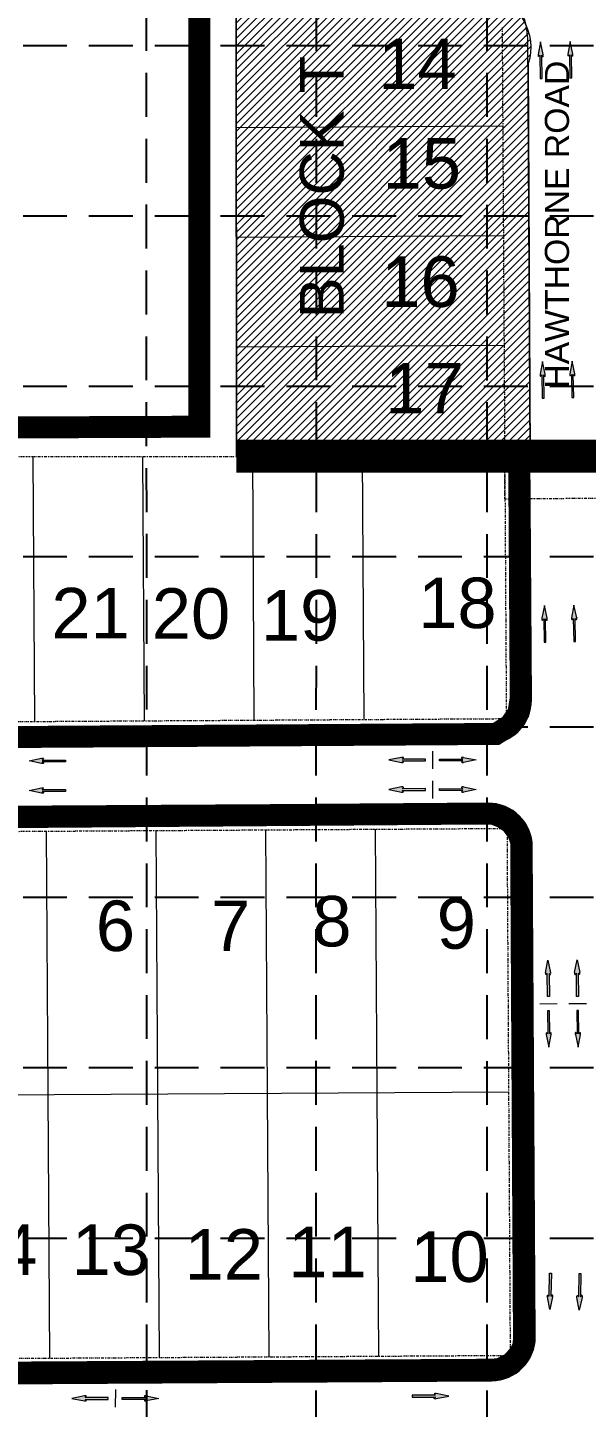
# Model space of a CAD drawing. Extents: x 218174 to 221286, y 216036 to 221010.
# Drawn here: x 218978 to 219232, y 219920 to 220548 of the extents above; entities that cross this region are included whole.
import ezdxf
from ezdxf.enums import TextEntityAlignment as Align

# ---------------------------------------------------------------- set-up
doc = ezdxf.new("R2010")
doc.units = 0
doc.header["$MEASUREMENT"] = 0
doc.linetypes.add('DASHED', pattern=[0.75, 0.5, -0.25])
doc.linetypes.add('DIVIDE', pattern=[1.25, 0.5, -0.25, 0, -0.25, 0, -0.25])
for name, color, linetype, lineweight in [('1 ARROWS', 7, 'Continuous', 0), ('1 BLOCK NUMBERS', 7, 'Continuous', 0), ('1 CURB LINE', 7, 'Continuous', 0), ('1 LOT NUMBERS', 7, 'Continuous', 0), ('1 PHASE LINES', 7, 'Continuous', 0), ('1 STREET NAMES', 7, 'Continuous', 0), ('25', 7, 'Continuous', 0), ('PH.3-27', 7, 'Continuous', 0), ('PH.3-29', 7, 'Continuous', 0), ('PH.4-27', 7, 'Continuous', 0), ('PH.4-29', 7, 'Continuous', 0)]:
    doc.layers.add(name, color=color, linetype=linetype, lineweight=lineweight)
for name, color, linetype in [('1 EROSION BLANKETS', 84, 'Continuous'), ('1 LIMITS OF DISTURBANCE', 1, 'DASHED'), ('1 SODDED LOT', 2, 'Continuous'), ('GRID', 251, 'DASHED')]:
    doc.layers.add(name, color=color, linetype=linetype)
doc.styles.get("Standard").update_dxf_attribs({"font": 'ARIAL.TTF'})

msp = doc.modelspace()

# ---------------------------------------------------------------- hatches: boundary and pattern name
at = {"layer": '1 ARROWS', "linetype": 'Continuous', "lineweight": 0}
h = msp.add_hatch(color=256, dxfattribs=at)
edge = h.paths.add_edge_path()
edge.add_line((219210.49, 220535.28), (219211.09, 220535.84))
edge.add_line((219211.09, 220535.84), (219211.27, 220525.26))
edge.add_line((219211.27, 220525.26), (219212.13, 220525.28))
edge.add_line((219212.13, 220525.28), (219211.95, 220535.86))
edge.add_line((219211.95, 220535.86), (219212.46, 220535.33))
edge.add_line((219212.46, 220535.33), (219212.46, 220535.33))
edge.add_ellipse((219212.5, 220535.86), major_axis=(-0.01, 0.56), ratio=0.285714, start_angle=162.81733, end_angle=304.72693)
edge.add_line((219212.62, 220536.18), (219212.62, 220536.18))
edge.add_line((219212.62, 220536.18), (219211.39, 220541.89))
edge.add_line((219211.39, 220541.89), (219210.31, 220536.15))
edge.add_line((219210.31, 220536.15), (219210.3, 220536.15))
edge.add_ellipse((219210.44, 220535.82), major_axis=(-0.01, 0.56), ratio=0.285714, start_angle=54.16847, end_angle=194.49672)
edge.add_line((219210.49, 220535.28), (219210.49, 220535.28))
h = msp.add_hatch(color=256, dxfattribs=at)
edge = h.paths.add_edge_path()
edge.add_line((219223.99, 220535.52), (219224.59, 220536.08))
edge.add_line((219224.59, 220536.08), (219224.77, 220525.49))
edge.add_line((219224.77, 220525.49), (219225.63, 220525.51))
edge.add_line((219225.63, 220525.51), (219225.45, 220536.09))
edge.add_line((219225.45, 220536.09), (219225.95, 220535.56))
edge.add_line((219225.95, 220535.56), (219225.96, 220535.56))
edge.add_ellipse((219225.99, 220536.1), major_axis=(-0.01, 0.56), ratio=0.285714, start_angle=162.81733, end_angle=304.72693)
edge.add_line((219226.12, 220536.42), (219226.12, 220536.42))
edge.add_line((219226.12, 220536.42), (219224.88, 220542.13))
edge.add_line((219224.88, 220542.13), (219223.8, 220536.38))
edge.add_line((219223.8, 220536.38), (219223.8, 220536.38))
edge.add_ellipse((219223.94, 220536.06), major_axis=(-0.01, 0.56), ratio=0.285714, start_angle=54.16847, end_angle=194.49672)
edge.add_line((219223.99, 220535.52), (219223.99, 220535.52))
h = msp.add_hatch(color=256, dxfattribs=at)
edge = h.paths.add_edge_path()
edge.add_line((219211.35, 220389.69), (219211.95, 220390.25))
edge.add_line((219211.95, 220390.25), (219212.13, 220379.67))
edge.add_line((219212.13, 220379.67), (219212.99, 220379.69))
edge.add_line((219212.99, 220379.69), (219212.81, 220390.27))
edge.add_line((219212.81, 220390.27), (219213.32, 220389.74))
edge.add_line((219213.32, 220389.74), (219213.32, 220389.74))
edge.add_ellipse((219213.36, 220390.28), major_axis=(-0.01, 0.56), ratio=0.285714, start_angle=162.81733, end_angle=304.72693)
edge.add_line((219213.48, 220390.6), (219213.48, 220390.6))
edge.add_line((219213.48, 220390.6), (219212.25, 220396.31))
edge.add_line((219212.25, 220396.31), (219211.17, 220390.56))
edge.add_line((219211.17, 220390.56), (219211.17, 220390.56))
edge.add_ellipse((219211.3, 220390.24), major_axis=(-0.01, 0.56), ratio=0.285714, start_angle=54.16847, end_angle=194.49672)
edge.add_line((219211.35, 220389.69), (219211.35, 220389.69))
h = msp.add_hatch(color=256, dxfattribs=at)
edge = h.paths.add_edge_path()
edge.add_line((219224.85, 220389.93), (219225.45, 220390.49))
edge.add_line((219225.45, 220390.49), (219225.63, 220379.91))
edge.add_line((219225.63, 220379.91), (219226.49, 220379.93))
edge.add_line((219226.49, 220379.93), (219226.31, 220390.5))
edge.add_line((219226.31, 220390.5), (219226.81, 220389.98))
edge.add_line((219226.81, 220389.98), (219226.82, 220389.98))
edge.add_ellipse((219226.85, 220390.51), major_axis=(-0.01, 0.56), ratio=0.285714, start_angle=162.81733, end_angle=304.72693)
edge.add_line((219226.98, 220390.83), (219226.98, 220390.83))
edge.add_line((219226.98, 220390.83), (219225.74, 220396.54))
edge.add_line((219225.74, 220396.54), (219224.66, 220390.8))
edge.add_line((219224.66, 220390.8), (219224.66, 220390.8))
edge.add_ellipse((219224.8, 220390.47), major_axis=(-0.01, 0.56), ratio=0.285714, start_angle=54.16847, end_angle=194.49672)
edge.add_line((219224.85, 220389.93), (219224.85, 220389.93))
h = msp.add_hatch(color=256, dxfattribs=at)
edge = h.paths.add_edge_path()
edge.add_line((219212.21, 220278.57), (219212.81, 220279.12))
edge.add_line((219212.81, 220279.12), (219212.99, 220268.54))
edge.add_line((219212.99, 220268.54), (219213.85, 220268.56))
edge.add_line((219213.85, 220268.56), (219213.67, 220279.14))
edge.add_line((219213.67, 220279.14), (219214.18, 220278.61))
edge.add_line((219214.18, 220278.61), (219214.18, 220278.61))
edge.add_ellipse((219214.22, 220279.15), major_axis=(-0.01, 0.56), ratio=0.285714, start_angle=162.81733, end_angle=304.72693)
edge.add_line((219214.34, 220279.47), (219214.34, 220279.47))
edge.add_line((219214.34, 220279.47), (219213.11, 220285.18))
edge.add_line((219213.11, 220285.18), (219212.03, 220279.43))
edge.add_line((219212.03, 220279.43), (219212.03, 220279.43))
edge.add_ellipse((219212.16, 220279.11), major_axis=(-0.01, 0.56), ratio=0.285714, start_angle=54.16847, end_angle=194.49672)
edge.add_line((219212.21, 220278.57), (219212.21, 220278.57))
h = msp.add_hatch(color=256, dxfattribs=at)
edge = h.paths.add_edge_path()
edge.add_line((219225.71, 220278.8), (219226.31, 220279.36))
edge.add_line((219226.31, 220279.36), (219226.49, 220268.78))
edge.add_line((219226.49, 220268.78), (219227.35, 220268.8))
edge.add_line((219227.35, 220268.8), (219227.17, 220279.38))
edge.add_line((219227.17, 220279.38), (219227.68, 220278.85))
edge.add_line((219227.68, 220278.85), (219227.68, 220278.85))
edge.add_ellipse((219227.71, 220279.38), major_axis=(-0.01, 0.56), ratio=0.285714, start_angle=162.81733, end_angle=304.72693)
edge.add_line((219227.84, 220279.71), (219227.84, 220279.7))
edge.add_line((219227.84, 220279.7), (219226.6, 220285.42))
edge.add_line((219226.6, 220285.42), (219225.52, 220279.67))
edge.add_line((219225.52, 220279.67), (219225.52, 220279.67))
edge.add_ellipse((219225.66, 220279.34), major_axis=(-0.01, 0.56), ratio=0.285714, start_angle=54.16847, end_angle=194.49672)
edge.add_line((219225.71, 220278.8), (219225.71, 220278.8))
h = msp.add_hatch(color=256, dxfattribs=at)
edge = h.paths.add_edge_path()
edge.add_line((218984.88, 220215.49), (218984.34, 220214.88))
edge.add_line((218984.34, 220214.88), (218994.92, 220214.88))
edge.add_line((218994.92, 220214.88), (218994.92, 220214.02))
edge.add_line((218994.92, 220214.02), (218984.34, 220214.02))
edge.add_line((218984.34, 220214.02), (218984.87, 220213.52))
edge.add_line((218984.87, 220213.52), (218984.87, 220213.52))
edge.add_ellipse((218984.34, 220213.47), major_axis=(0.56, 0), ratio=0.285714, start_angle=235.27307, end_angle=377.18267, ccw=False)
edge.add_line((218984.02, 220213.34), (218984.02, 220213.34))
edge.add_line((218984.02, 220213.34), (218978.29, 220214.48))
edge.add_line((218978.29, 220214.48), (218984.02, 220215.66))
edge.add_line((218984.02, 220215.66), (218984.02, 220215.66))
edge.add_ellipse((218984.34, 220215.53), major_axis=(0.56, 0), ratio=0.285714, start_angle=-14.49672, end_angle=125.83153, ccw=False)
edge.add_line((218984.88, 220215.49), (218984.88, 220215.49))
h = msp.add_hatch(color=256, dxfattribs=at)
edge = h.paths.add_edge_path()
edge.add_line((219148.9, 220213.95), (219148.36, 220214.45))
edge.add_line((219148.36, 220214.45), (219158.94, 220214.47))
edge.add_line((219158.94, 220214.47), (219158.94, 220215.33))
edge.add_line((219158.94, 220215.33), (219148.36, 220215.31))
edge.add_line((219148.36, 220215.31), (219148.91, 220215.92))
edge.add_line((219148.91, 220215.92), (219148.91, 220215.92))
edge.add_ellipse((219148.37, 220215.96), major_axis=(0.56, 0.001), ratio=0.285714, start_angle=-14.49672, end_angle=125.83153)
edge.add_line((219148.04, 220216.09), (219148.04, 220216.09))
edge.add_line((219148.04, 220216.09), (219142.31, 220214.9))
edge.add_line((219142.31, 220214.9), (219148.05, 220213.77))
edge.add_ellipse((219148.36, 220213.9), major_axis=(0.56, 0.001), ratio=0.285714, start_angle=235.27307, end_angle=377.18267)
edge.add_line((219148.9, 220213.95), (219148.9, 220213.95))
edge.add_line((219148.9, 220213.95), (219148.9, 220213.95))
edge.add_line((219148.9, 220213.95), (219148.9, 220213.95))
h = msp.add_hatch(color=256, dxfattribs=at)
edge = h.paths.add_edge_path()
edge.add_line((219175.39, 220213.95), (219175.93, 220214.45))
edge.add_line((219175.93, 220214.45), (219165.34, 220214.47))
edge.add_line((219165.34, 220214.47), (219165.34, 220215.33))
edge.add_line((219165.34, 220215.33), (219175.93, 220215.31))
edge.add_line((219175.93, 220215.31), (219175.38, 220215.92))
edge.add_line((219175.38, 220215.92), (219175.38, 220215.92))
edge.add_ellipse((219175.92, 220215.96), major_axis=(-0.56, 0.001), ratio=0.285714, start_angle=234.16847, end_angle=374.49672, ccw=False)
edge.add_line((219176.25, 220216.09), (219176.25, 220216.09))
edge.add_line((219176.25, 220216.09), (219181.97, 220214.9))
edge.add_line((219181.97, 220214.9), (219176.24, 220213.77))
edge.add_ellipse((219175.92, 220213.9), major_axis=(-0.56, 0.001), ratio=0.285714, start_angle=-17.18267, end_angle=124.72693, ccw=False)
edge.add_line((219175.39, 220213.95), (219175.39, 220213.95))
edge.add_line((219175.39, 220213.95), (219175.39, 220213.95))
edge.add_line((219175.39, 220213.95), (219175.39, 220213.95))
h = msp.add_hatch(color=256, dxfattribs=at)
edge = h.paths.add_edge_path()
edge.add_line((218984.88, 220201.99), (218984.34, 220201.38))
edge.add_line((218984.34, 220201.38), (218994.92, 220201.38))
edge.add_line((218994.92, 220201.38), (218994.92, 220200.52))
edge.add_line((218994.92, 220200.52), (218984.34, 220200.52))
edge.add_line((218984.34, 220200.52), (218984.87, 220200.02))
edge.add_line((218984.87, 220200.02), (218984.87, 220200.02))
edge.add_ellipse((218984.34, 220199.97), major_axis=(0.56, 0), ratio=0.285714, start_angle=235.27307, end_angle=377.18267, ccw=False)
edge.add_line((218984.02, 220199.84), (218984.02, 220199.84))
edge.add_line((218984.02, 220199.84), (218978.29, 220200.98))
edge.add_line((218978.29, 220200.98), (218984.02, 220202.16))
edge.add_line((218984.02, 220202.16), (218984.02, 220202.16))
edge.add_ellipse((218984.34, 220202.03), major_axis=(0.56, 0), ratio=0.285714, start_angle=-14.49672, end_angle=125.83153, ccw=False)
edge.add_line((218984.88, 220201.99), (218984.88, 220201.99))
h = msp.add_hatch(color=256, dxfattribs=at)
edge = h.paths.add_edge_path()
edge.add_line((219148.9, 220200.45), (219148.36, 220200.95))
edge.add_line((219148.36, 220200.95), (219158.94, 220200.97))
edge.add_line((219158.94, 220200.97), (219158.94, 220201.83))
edge.add_line((219158.94, 220201.83), (219148.36, 220201.81))
edge.add_line((219148.36, 220201.81), (219148.91, 220202.42))
edge.add_line((219148.91, 220202.42), (219148.91, 220202.42))
edge.add_ellipse((219148.37, 220202.46), major_axis=(0.56, 0.001), ratio=0.285714, start_angle=-14.49672, end_angle=125.83153)
edge.add_line((219148.04, 220202.59), (219148.04, 220202.59))
edge.add_line((219148.04, 220202.59), (219142.31, 220201.4))
edge.add_line((219142.31, 220201.4), (219148.05, 220200.27))
edge.add_ellipse((219148.36, 220200.4), major_axis=(0.56, 0.001), ratio=0.285714, start_angle=235.27307, end_angle=377.18267)
edge.add_line((219148.9, 220200.45), (219148.9, 220200.45))
edge.add_line((219148.9, 220200.45), (219148.9, 220200.45))
edge.add_line((219148.9, 220200.45), (219148.9, 220200.45))
h = msp.add_hatch(color=256, dxfattribs=at)
edge = h.paths.add_edge_path()
edge.add_line((219175.39, 220200.45), (219175.93, 220200.95))
edge.add_line((219175.93, 220200.95), (219165.34, 220200.97))
edge.add_line((219165.34, 220200.97), (219165.34, 220201.83))
edge.add_line((219165.34, 220201.83), (219175.93, 220201.81))
edge.add_line((219175.93, 220201.81), (219175.38, 220202.42))
edge.add_line((219175.38, 220202.42), (219175.38, 220202.42))
edge.add_ellipse((219175.92, 220202.46), major_axis=(-0.56, 0.001), ratio=0.285714, start_angle=234.16847, end_angle=374.49672, ccw=False)
edge.add_line((219176.25, 220202.59), (219176.25, 220202.59))
edge.add_line((219176.25, 220202.59), (219181.97, 220201.4))
edge.add_line((219181.97, 220201.4), (219176.24, 220200.27))
edge.add_ellipse((219175.92, 220200.4), major_axis=(-0.56, 0.001), ratio=0.285714, start_angle=-17.18267, end_angle=124.72693, ccw=False)
edge.add_line((219175.39, 220200.45), (219175.39, 220200.45))
edge.add_line((219175.39, 220200.45), (219175.39, 220200.45))
edge.add_line((219175.39, 220200.45), (219175.39, 220200.45))
h = msp.add_hatch(color=256, dxfattribs=at)
edge = h.paths.add_edge_path()
edge.add_line((219215.79, 220117.16), (219215.29, 220117.69))
edge.add_line((219215.29, 220117.69), (219215.39, 220107.11))
edge.add_line((219215.39, 220107.11), (219214.53, 220107.1))
edge.add_line((219214.53, 220107.1), (219214.43, 220117.68))
edge.add_line((219214.43, 220117.68), (219213.82, 220117.13))
edge.add_line((219213.82, 220117.13), (219213.82, 220117.13))
edge.add_ellipse((219213.78, 220117.67), major_axis=(-0.005, 0.56), ratio=0.285714, start_angle=54.16847, end_angle=194.49672, ccw=False)
edge.add_line((219213.64, 220118), (219213.65, 220118))
edge.add_line((219213.65, 220118), (219214.77, 220123.74))
edge.add_line((219214.77, 220123.74), (219215.96, 220118.01))
edge.add_ellipse((219215.83, 220117.69), major_axis=(-0.005, 0.56), ratio=0.285714, start_angle=162.81733, end_angle=304.72693, ccw=False)
edge.add_line((219215.79, 220117.16), (219215.79, 220117.16))
edge.add_line((219215.79, 220117.16), (219215.79, 220117.16))
edge.add_line((219215.79, 220117.16), (219215.79, 220117.16))
h = msp.add_hatch(color=256, dxfattribs=at)
edge = h.paths.add_edge_path()
edge.add_line((219229.06, 220117.24), (219228.55, 220117.78))
edge.add_line((219228.55, 220117.78), (219228.66, 220107.19))
edge.add_line((219228.66, 220107.19), (219227.8, 220107.18))
edge.add_line((219227.8, 220107.18), (219227.69, 220117.77))
edge.add_line((219227.69, 220117.77), (219227.09, 220117.21))
edge.add_line((219227.09, 220117.21), (219227.09, 220117.21))
edge.add_ellipse((219227.05, 220117.75), major_axis=(-0.005, 0.56), ratio=0.285714, start_angle=54.16847, end_angle=194.49672, ccw=False)
edge.add_line((219226.91, 220118.08), (219226.91, 220118.08))
edge.add_line((219226.91, 220118.08), (219228.04, 220123.82))
edge.add_line((219228.04, 220123.82), (219229.23, 220118.09))
edge.add_ellipse((219229.1, 220117.78), major_axis=(-0.005, 0.56), ratio=0.285714, start_angle=162.81733, end_angle=304.72693, ccw=False)
edge.add_line((219229.06, 220117.24), (219229.06, 220117.24))
edge.add_line((219229.06, 220117.24), (219229.06, 220117.24))
edge.add_line((219229.06, 220117.24), (219229.06, 220117.24))
h = msp.add_hatch(color=256, dxfattribs=at)
edge = h.paths.add_edge_path()
edge.add_line((219216.09, 220090.67), (219215.59, 220090.13))
edge.add_line((219215.59, 220090.13), (219215.46, 220100.71))
edge.add_line((219215.46, 220100.71), (219214.6, 220100.7))
edge.add_line((219214.6, 220100.7), (219214.73, 220090.12))
edge.add_line((219214.73, 220090.12), (219214.12, 220090.66))
edge.add_line((219214.12, 220090.66), (219214.12, 220090.66))
edge.add_ellipse((219214.08, 220090.12), major_axis=(-0.007, 0.56), ratio=0.285714, start_angle=-14.49672, end_angle=125.83153)
edge.add_line((219213.96, 220089.79), (219213.96, 220089.79))
edge.add_line((219213.96, 220089.79), (219215.21, 220084.08))
edge.add_line((219215.21, 220084.08), (219216.27, 220089.82))
edge.add_ellipse((219216.14, 220090.14), major_axis=(-0.007, 0.56), ratio=0.285714, start_angle=235.27307, end_angle=377.18267)
edge.add_line((219216.08, 220090.67), (219216.09, 220090.67))
edge.add_line((219216.09, 220090.67), (219216.09, 220090.67))
edge.add_line((219216.09, 220090.67), (219216.09, 220090.67))
h = msp.add_hatch(color=256, dxfattribs=at)
edge = h.paths.add_edge_path()
edge.add_line((219229.35, 220090.75), (219228.86, 220090.21))
edge.add_line((219228.86, 220090.21), (219228.73, 220100.79))
edge.add_line((219228.73, 220100.79), (219227.87, 220100.78))
edge.add_line((219227.87, 220100.78), (219228, 220090.2))
edge.add_line((219228, 220090.2), (219227.39, 220090.74))
edge.add_line((219227.39, 220090.74), (219227.38, 220090.74))
edge.add_ellipse((219227.35, 220090.2), major_axis=(-0.007, 0.56), ratio=0.285714, start_angle=-14.49672, end_angle=125.83153)
edge.add_line((219227.22, 220089.87), (219227.23, 220089.87))
edge.add_line((219227.23, 220089.87), (219228.48, 220084.16))
edge.add_line((219228.48, 220084.16), (219229.54, 220089.9))
edge.add_ellipse((219229.41, 220090.22), major_axis=(-0.007, 0.56), ratio=0.285714, start_angle=235.27307, end_angle=377.18267)
edge.add_line((219229.35, 220090.76), (219229.35, 220090.75))
edge.add_line((219229.35, 220090.75), (219229.35, 220090.75))
edge.add_line((219229.35, 220090.75), (219229.35, 220090.75))
h = msp.add_hatch(color=256, dxfattribs=at)
edge = h.paths.add_edge_path()
edge.add_line((219214.66, 219971.22), (219215.26, 219970.66))
edge.add_line((219215.26, 219970.66), (219215.44, 219981.24))
edge.add_line((219215.44, 219981.24), (219216.3, 219981.22))
edge.add_line((219216.3, 219981.22), (219216.12, 219970.64))
edge.add_line((219216.12, 219970.64), (219216.63, 219971.17))
edge.add_line((219216.63, 219971.17), (219216.63, 219971.17))
edge.add_ellipse((219216.66, 219970.64), major_axis=(0.01, 0.56), ratio=0.285714, start_angle=235.27307, end_angle=377.18267, ccw=False)
edge.add_line((219216.79, 219970.32), (219216.79, 219970.32))
edge.add_line((219216.79, 219970.32), (219215.55, 219964.61))
edge.add_line((219215.55, 219964.61), (219214.47, 219970.35))
edge.add_line((219214.47, 219970.35), (219214.47, 219970.35))
edge.add_ellipse((219214.61, 219970.68), major_axis=(0.01, 0.56), ratio=0.285714, start_angle=-14.49672, end_angle=125.83153, ccw=False)
edge.add_line((219214.66, 219971.22), (219214.66, 219971.22))
h = msp.add_hatch(color=256, dxfattribs=at)
edge = h.paths.add_edge_path()
edge.add_line((219228.16, 219970.98), (219228.75, 219970.42))
edge.add_line((219228.75, 219970.42), (219228.94, 219981.01))
edge.add_line((219228.94, 219981.01), (219229.8, 219980.99))
edge.add_line((219229.8, 219980.99), (219229.61, 219970.41))
edge.add_line((219229.61, 219970.41), (219230.12, 219970.94))
edge.add_line((219230.12, 219970.94), (219230.12, 219970.94))
edge.add_ellipse((219230.16, 219970.4), major_axis=(0.01, 0.56), ratio=0.285714, start_angle=235.27307, end_angle=377.18267, ccw=False)
edge.add_line((219230.29, 219970.08), (219230.29, 219970.08))
edge.add_line((219230.29, 219970.08), (219229.05, 219964.37))
edge.add_line((219229.05, 219964.37), (219227.97, 219970.12))
edge.add_line((219227.97, 219970.12), (219227.97, 219970.12))
edge.add_ellipse((219228.11, 219970.44), major_axis=(0.01, 0.56), ratio=0.285714, start_angle=-14.49672, end_angle=125.83153, ccw=False)
edge.add_line((219228.16, 219970.98), (219228.16, 219970.98))
h = msp.add_hatch(color=256, dxfattribs=at)
edge = h.paths.add_edge_path()
edge.add_line((219004.36, 219923.19), (219003.82, 219923.69))
edge.add_line((219003.82, 219923.69), (219014.4, 219923.7))
edge.add_line((219014.4, 219923.7), (219014.4, 219924.56))
edge.add_line((219014.4, 219924.56), (219003.82, 219924.55))
edge.add_line((219003.82, 219924.55), (219004.37, 219925.16))
edge.add_line((219004.37, 219925.16), (219004.37, 219925.16))
edge.add_ellipse((219003.82, 219925.2), major_axis=(0.56, 0.001), ratio=0.285714, start_angle=-14.49672, end_angle=125.83153)
edge.add_line((219003.5, 219925.33), (219003.5, 219925.32))
edge.add_line((219003.5, 219925.32), (218997.77, 219924.14))
edge.add_line((218997.77, 219924.14), (219003.51, 219923.01))
edge.add_ellipse((219003.82, 219923.14), major_axis=(0.56, 0.001), ratio=0.285714, start_angle=235.27307, end_angle=377.18267)
edge.add_line((219004.36, 219923.19), (219004.36, 219923.19))
edge.add_line((219004.36, 219923.19), (219004.36, 219923.19))
edge.add_line((219004.36, 219923.19), (219004.36, 219923.19))
h = msp.add_hatch(color=256, dxfattribs=at)
edge = h.paths.add_edge_path()
edge.add_line((219030.85, 219923.19), (219031.39, 219923.69))
edge.add_line((219031.39, 219923.69), (219020.8, 219923.7))
edge.add_line((219020.8, 219923.7), (219020.8, 219924.56))
edge.add_line((219020.8, 219924.56), (219031.39, 219924.55))
edge.add_line((219031.39, 219924.55), (219030.84, 219925.16))
edge.add_line((219030.84, 219925.16), (219030.84, 219925.16))
edge.add_ellipse((219031.38, 219925.2), major_axis=(-0.56, 0.001), ratio=0.285714, start_angle=234.16847, end_angle=374.49672, ccw=False)
edge.add_line((219031.71, 219925.33), (219031.71, 219925.32))
edge.add_line((219031.71, 219925.32), (219037.43, 219924.14))
edge.add_line((219037.43, 219924.14), (219031.7, 219923.01))
edge.add_ellipse((219031.38, 219923.14), major_axis=(-0.56, 0.001), ratio=0.285714, start_angle=-17.18267, end_angle=124.72693, ccw=False)
edge.add_line((219030.84, 219923.19), (219030.85, 219923.19))
edge.add_line((219030.85, 219923.19), (219030.85, 219923.19))
edge.add_line((219030.85, 219923.19), (219030.85, 219923.19))
h = msp.add_hatch(color=256, dxfattribs=at)
edge = h.paths.add_edge_path()
edge.add_line((219162.92, 219926.16), (219163.47, 219925.55))
edge.add_line((219163.47, 219925.55), (219152.88, 219925.55))
edge.add_line((219152.88, 219925.55), (219152.89, 219924.69))
edge.add_line((219152.89, 219924.69), (219163.47, 219924.69))
edge.add_line((219163.47, 219924.69), (219162.93, 219924.19))
edge.add_line((219162.93, 219924.19), (219162.93, 219924.19))
edge.add_ellipse((219163.47, 219924.14), major_axis=(-0.56, 0), ratio=0.285714, start_angle=-17.18267, end_angle=124.72693)
edge.add_line((219163.78, 219924.01), (219163.78, 219924.01))
edge.add_line((219163.78, 219924.01), (219169.52, 219925.14))
edge.add_line((219169.52, 219925.14), (219163.79, 219926.32))
edge.add_line((219163.79, 219926.32), (219163.79, 219926.33))
edge.add_ellipse((219163.46, 219926.2), major_axis=(-0.56, 0), ratio=0.285714, start_angle=234.16847, end_angle=374.49672)
edge.add_line((219162.92, 219926.16), (219162.92, 219926.16))
at = {"layer": '1 SODDED LOT', "linetype": 'Continuous', "lineweight": 0}
h = msp.add_hatch(dxfattribs=at)
h.set_pattern_fill('ANSI31', color=256, scale=20, style=0)
edge = h.paths.add_edge_path()
edge.add_line((219072.81, 220352.9), (219072.55, 220754))
edge.add_line((219072.55, 220754), (219250.89, 220748.09))
edge.add_line((219250.89, 220748.09), (219251.26, 220612.76))
edge.add_line((219251.26, 220612.76), (219246.29, 220615.05))
edge.add_arc((219231.45, 220582.77), 35.52, 65.31089, 172.6192)
edge.add_arc((219251.19, 220580.21), 55.44, 172.6192, 210.58241)
edge.add_arc((219182.17, 220539.42), 24.74, -17.37259, 30.58241, ccw=False)
edge.add_line((219205.78, 220532.03), (219206.61, 220353.25))
edge.add_line((219206.61, 220353.25), (219072.81, 220352.9))
at = {"layer": '1 SODDED LOT', "lineweight": 0}
h = msp.add_hatch(dxfattribs=at)
h.set_pattern_fill('ANSI31', color=256, scale=20, style=0)
edge = h.paths.add_edge_path()
edge.add_line((219551.49, 220110.56), (219367.1, 220109.82))
edge.add_line((219367.1, 220109.82), (219364.6, 219607.47))
edge.add_line((219364.6, 219607.47), (219357.51, 219536.65))
edge.add_line((219357.51, 219536.65), (219331.53, 219464.65))
edge.add_line((219331.53, 219464.65), (219289.01, 219380.85))
edge.add_line((219289.01, 219380.85), (219143.73, 219186.09))
edge.add_line((219143.73, 219186.09), (219037.2, 219189.4))
edge.add_line((219037.2, 219189.4), (219018.3, 219060.75))
edge.add_line((219018.3, 219060.75), (219073.81, 219044.22))
edge.add_line((219073.81, 219044.22), (219113.97, 219028.88))
edge.add_line((219113.97, 219028.88), (219141.14, 219011.17))
edge.add_line((219141.14, 219011.17), (219148.73, 219004.27))
edge.add_line((219148.73, 219004.27), (219158.93, 219003.86))
edge.add_line((219158.93, 219003.86), (219168.3, 219006.72))
edge.add_line((219168.3, 219006.72), (219172.79, 219013.64))
edge.add_line((219172.79, 219013.64), (219360.43, 219257.52))
edge.add_arc((218829.92, 219665.69), 669.35, 322.42603, 357.52112)
edge.add_line((219498.65, 219636.74), (219499.48, 219911.93))
edge.add_arc((219913.98, 219910.67), 414.49, 151.4302, 179.82544, ccw=False)
edge.add_line((219549.95, 220108.89), (219551.78, 220109.65))
edge.add_line((219551.78, 220109.65), (219551.49, 220110.56))

# ---------------------------------------------------------------- linework, layer by layer
at = {"layer": '1 ARROWS', "linetype": 'Continuous', "lineweight": 0}
for p, q in [((219211.39, 220541.89), (219210.31, 220536.15)), ((219212.62, 220536.18), (219211.39, 220541.89)), ((219224.88, 220542.13), (219223.8, 220536.38)), ((219226.12, 220536.42), (219224.88, 220542.13)), ((219210.31, 220536.15), (219210.3, 220536.15)), ((219210.49, 220535.28), (219211.09, 220535.84)), ((219210.49, 220535.28), (219210.49, 220535.28)), ((219211.09, 220535.84), (219211.27, 220525.26)), ((219212.13, 220525.28), (219211.95, 220535.86)), ((219211.95, 220535.86), (219212.46, 220535.33)), ((219212.46, 220535.33), (219212.46, 220535.33)), ((219212.62, 220536.18), (219212.62, 220536.18)), ((219223.8, 220536.38), (219223.8, 220536.38)), ((219223.99, 220535.52), (219224.59, 220536.08)), ((219223.99, 220535.52), (219223.99, 220535.52)), ((219224.59, 220536.08), (219224.77, 220525.49)), ((219225.63, 220525.51), (219225.45, 220536.09)), ((219225.45, 220536.09), (219225.95, 220535.56)), ((219225.95, 220535.56), (219225.96, 220535.56)), ((219226.12, 220536.42), (219226.12, 220536.42)), ((219211.27, 220525.26), (219212.13, 220525.28)), ((219224.77, 220525.49), (219225.63, 220525.51)), ((219212.25, 220396.31), (219211.17, 220390.56)), ((219213.48, 220390.6), (219212.25, 220396.31)), ((219225.74, 220396.54), (219224.66, 220390.8)), ((219226.98, 220390.83), (219225.74, 220396.54)), ((219211.17, 220390.56), (219211.17, 220390.56)), ((219211.35, 220389.69), (219211.95, 220390.25)), ((219211.35, 220389.69), (219211.35, 220389.69)), ((219211.95, 220390.25), (219212.13, 220379.67)), ((219212.99, 220379.69), (219212.81, 220390.27)), ((219212.81, 220390.27), (219213.32, 220389.74)), ((219213.32, 220389.74), (219213.32, 220389.74)), ((219213.48, 220390.6), (219213.48, 220390.6)), ((219224.66, 220390.8), (219224.66, 220390.8)), ((219224.85, 220389.93), (219225.45, 220390.49)), ((219224.85, 220389.93), (219224.85, 220389.93)), ((219225.45, 220390.49), (219225.63, 220379.91)), ((219226.49, 220379.93), (219226.31, 220390.5)), ((219226.31, 220390.5), (219226.81, 220389.98)), ((219226.81, 220389.98), (219226.82, 220389.98)), ((219226.98, 220390.83), (219226.98, 220390.83)), ((219212.13, 220379.67), (219212.99, 220379.69)), ((219225.63, 220379.91), (219226.49, 220379.93)), ((219213.11, 220285.18), (219212.03, 220279.43)), ((219214.34, 220279.47), (219213.11, 220285.18)), ((219226.6, 220285.42), (219225.52, 220279.67)), ((219225.52, 220279.67), (219225.52, 220279.67)), ((219227.84, 220279.7), (219226.6, 220285.42)), ((219227.84, 220279.71), (219227.84, 220279.7)), ((219212.03, 220279.43), (219212.03, 220279.43)), ((219212.21, 220278.57), (219212.81, 220279.12)), ((219212.21, 220278.57), (219212.21, 220278.57)), ((219212.81, 220279.12), (219212.99, 220268.54)), ((219213.85, 220268.56), (219213.67, 220279.14)), ((219213.67, 220279.14), (219214.18, 220278.61)), ((219214.18, 220278.61), (219214.18, 220278.61)), ((219214.34, 220279.47), (219214.34, 220279.47)), ((219225.71, 220278.8), (219226.31, 220279.36)), ((219225.71, 220278.8), (219225.71, 220278.8)), ((219226.31, 220279.36), (219226.49, 220268.78)), ((219227.35, 220268.8), (219227.17, 220279.38)), ((219227.17, 220279.38), (219227.68, 220278.85)), ((219227.68, 220278.85), (219227.68, 220278.85)), ((219212.99, 220268.54), (219213.85, 220268.56)), ((219226.49, 220268.78), (219227.35, 220268.8)), ((219162.16, 220218.9), (219162.12, 220210.9)), ((218978.29, 220214.48), (218984.02, 220215.66)), ((218984.02, 220213.34), (218978.29, 220214.48)), ((218984.02, 220215.66), (218984.02, 220215.66)), ((218984.02, 220213.34), (218984.02, 220213.34)), ((218984.88, 220215.49), (218984.34, 220214.88)), ((218984.34, 220214.88), (218994.92, 220214.88)), ((218994.92, 220214.02), (218984.34, 220214.02)), ((218984.34, 220214.02), (218984.87, 220213.52)), ((218984.87, 220213.52), (218984.87, 220213.52)), ((218984.88, 220215.49), (218984.88, 220215.49)), ((218994.92, 220214.88), (218994.92, 220214.02)), ((219148.04, 220216.09), (219142.31, 220214.9)), ((219142.31, 220214.9), (219148.05, 220213.77)), ((219148.04, 220216.09), (219148.04, 220216.09)), ((219148.36, 220215.31), (219148.91, 220215.92)), ((219158.94, 220215.33), (219148.36, 220215.31)), ((219148.36, 220214.45), (219158.94, 220214.47)), ((219148.9, 220213.95), (219148.36, 220214.45)), ((219148.9, 220213.95), (219148.9, 220213.95)), ((219148.9, 220213.95), (219148.9, 220213.95)), ((219148.9, 220213.95), (219148.9, 220213.95)), ((219148.91, 220215.92), (219148.91, 220215.92)), ((219158.94, 220214.47), (219158.94, 220215.33)), ((219165.34, 220214.47), (219165.34, 220215.33)), ((219165.34, 220215.33), (219175.93, 220215.31)), ((219175.93, 220214.45), (219165.34, 220214.47)), ((219175.93, 220215.31), (219175.38, 220215.92)), ((219175.38, 220215.92), (219175.38, 220215.92)), ((219175.39, 220213.95), (219175.93, 220214.45)), ((219175.39, 220213.95), (219175.39, 220213.95)), ((219175.39, 220213.95), (219175.39, 220213.95)), ((219175.39, 220213.95), (219175.39, 220213.95)), ((219181.97, 220214.9), (219176.24, 220213.77)), ((219176.25, 220216.09), (219176.25, 220216.09)), ((219176.25, 220216.09), (219181.97, 220214.9)), ((219162.16, 220205.4), (219162.12, 220197.4)), ((218978.29, 220200.98), (218984.02, 220202.16)), ((218984.02, 220199.84), (218978.29, 220200.98)), ((218984.02, 220202.16), (218984.02, 220202.16)), ((218984.02, 220199.84), (218984.02, 220199.84)), ((218984.88, 220201.99), (218984.34, 220201.38)), ((218984.34, 220201.38), (218994.92, 220201.38)), ((218994.92, 220200.52), (218984.34, 220200.52)), ((218984.34, 220200.52), (218984.87, 220200.02)), ((218984.87, 220200.02), (218984.87, 220200.02)), ((218984.88, 220201.99), (218984.88, 220201.99)), ((218994.92, 220201.38), (218994.92, 220200.52)), ((219148.04, 220202.59), (219142.31, 220201.4)), ((219142.31, 220201.4), (219148.05, 220200.27)), ((219148.04, 220202.59), (219148.04, 220202.59)), ((219148.36, 220201.81), (219148.91, 220202.42)), ((219158.94, 220201.83), (219148.36, 220201.81)), ((219148.36, 220200.95), (219158.94, 220200.97)), ((219148.9, 220200.45), (219148.36, 220200.95)), ((219148.9, 220200.45), (219148.9, 220200.45)), ((219148.9, 220200.45), (219148.9, 220200.45)), ((219148.9, 220200.45), (219148.9, 220200.45)), ((219148.91, 220202.42), (219148.91, 220202.42)), ((219158.94, 220200.97), (219158.94, 220201.83)), ((219165.34, 220200.97), (219165.34, 220201.83)), ((219165.34, 220201.83), (219175.93, 220201.81)), ((219175.93, 220200.95), (219165.34, 220200.97)), ((219175.93, 220201.81), (219175.38, 220202.42)), ((219175.38, 220202.42), (219175.38, 220202.42)), ((219175.39, 220200.45), (219175.93, 220200.95)), ((219175.39, 220200.45), (219175.39, 220200.45)), ((219175.39, 220200.45), (219175.39, 220200.45)), ((219175.39, 220200.45), (219175.39, 220200.45)), ((219181.97, 220201.4), (219176.24, 220200.27)), ((219176.25, 220202.59), (219176.25, 220202.59)), ((219176.25, 220202.59), (219181.97, 220201.4)), ((219213.65, 220118), (219214.77, 220123.74)), ((219214.77, 220123.74), (219215.96, 220118.01)), ((219226.91, 220118.08), (219228.04, 220123.82)), ((219228.04, 220123.82), (219229.23, 220118.09)), ((219213.64, 220118), (219213.65, 220118)), ((219214.43, 220117.68), (219213.82, 220117.13)), ((219213.82, 220117.13), (219213.82, 220117.13)), ((219214.53, 220107.1), (219214.43, 220117.68)), ((219215.79, 220117.16), (219215.29, 220117.69)), ((219215.29, 220117.69), (219215.39, 220107.11)), ((219215.79, 220117.16), (219215.79, 220117.16)), ((219215.79, 220117.16), (219215.79, 220117.16)), ((219215.79, 220117.16), (219215.79, 220117.16)), ((219226.91, 220118.08), (219226.91, 220118.08)), ((219227.69, 220117.77), (219227.09, 220117.21)), ((219227.09, 220117.21), (219227.09, 220117.21)), ((219227.8, 220107.18), (219227.69, 220117.77)), ((219229.06, 220117.24), (219228.55, 220117.78)), ((219228.55, 220117.78), (219228.66, 220107.19)), ((219229.06, 220117.24), (219229.06, 220117.24)), ((219229.06, 220117.24), (219229.06, 220117.24)), ((219229.06, 220117.24), (219229.06, 220117.24)), ((219210.99, 220103.88), (219218.99, 220103.93)), ((219215.39, 220107.11), (219214.53, 220107.1)), ((219224.26, 220103.96), (219232.26, 220104.01)), ((219228.66, 220107.19), (219227.8, 220107.18)), ((219215.46, 220100.71), (219214.6, 220100.7)), ((219214.6, 220100.7), (219214.73, 220090.12)), ((219215.59, 220090.13), (219215.46, 220100.71)), ((219228.73, 220100.79), (219227.87, 220100.78)), ((219227.87, 220100.78), (219228, 220090.2)), ((219228.86, 220090.21), (219228.73, 220100.79)), ((219213.96, 220089.79), (219213.96, 220089.79)), ((219213.96, 220089.79), (219215.21, 220084.08)), ((219214.73, 220090.12), (219214.12, 220090.66)), ((219214.12, 220090.66), (219214.12, 220090.66)), ((219215.21, 220084.08), (219216.27, 220089.82)), ((219216.09, 220090.67), (219215.59, 220090.13)), ((219216.08, 220090.67), (219216.09, 220090.67)), ((219216.09, 220090.67), (219216.09, 220090.67)), ((219216.09, 220090.67), (219216.09, 220090.67)), ((219227.22, 220089.87), (219227.23, 220089.87)), ((219227.23, 220089.87), (219228.48, 220084.16)), ((219227.39, 220090.74), (219227.38, 220090.74)), ((219228, 220090.2), (219227.39, 220090.74)), ((219228.48, 220084.16), (219229.54, 220089.9)), ((219229.35, 220090.75), (219228.86, 220090.21)), ((219229.35, 220090.76), (219229.35, 220090.75)), ((219229.35, 220090.75), (219229.35, 220090.75)), ((219229.35, 220090.75), (219229.35, 220090.75)), ((219215.26, 219970.66), (219215.44, 219981.24)), ((219215.44, 219981.24), (219216.3, 219981.22)), ((219216.3, 219981.22), (219216.12, 219970.64)), ((219228.75, 219970.42), (219228.94, 219981.01)), ((219228.94, 219981.01), (219229.8, 219980.99)), ((219229.8, 219980.99), (219229.61, 219970.41)), ((219215.55, 219964.61), (219214.47, 219970.35)), ((219214.47, 219970.35), (219214.47, 219970.35)), ((219214.66, 219971.22), (219215.26, 219970.66)), ((219214.66, 219971.22), (219214.66, 219971.22)), ((219216.79, 219970.32), (219215.55, 219964.61)), ((219216.12, 219970.64), (219216.63, 219971.17)), ((219216.63, 219971.17), (219216.63, 219971.17)), ((219216.79, 219970.32), (219216.79, 219970.32)), ((219229.05, 219964.37), (219227.97, 219970.12)), ((219227.97, 219970.12), (219227.97, 219970.12)), ((219228.16, 219970.98), (219228.75, 219970.42)), ((219228.16, 219970.98), (219228.16, 219970.98)), ((219230.29, 219970.08), (219229.05, 219964.37)), ((219229.61, 219970.41), (219230.12, 219970.94)), ((219230.12, 219970.94), (219230.12, 219970.94)), ((219230.29, 219970.08), (219230.29, 219970.08)), ((219017.62, 219928.13), (219017.58, 219920.13)), ((219003.5, 219925.32), (218997.77, 219924.14)), ((218997.77, 219924.14), (219003.51, 219923.01)), ((219003.5, 219925.33), (219003.5, 219925.32)), ((219003.82, 219924.55), (219004.37, 219925.16)), ((219014.4, 219924.56), (219003.82, 219924.55)), ((219003.82, 219923.69), (219014.4, 219923.7)), ((219004.36, 219923.19), (219003.82, 219923.69)), ((219004.36, 219923.19), (219004.36, 219923.19)), ((219004.36, 219923.19), (219004.36, 219923.19)), ((219004.36, 219923.19), (219004.36, 219923.19)), ((219004.37, 219925.16), (219004.37, 219925.16)), ((219014.4, 219923.7), (219014.4, 219924.56)), ((219020.8, 219923.7), (219020.8, 219924.56)), ((219020.8, 219924.56), (219031.39, 219924.55)), ((219031.39, 219923.69), (219020.8, 219923.7)), ((219031.39, 219924.55), (219030.84, 219925.16)), ((219030.84, 219925.16), (219030.84, 219925.16)), ((219030.84, 219923.19), (219030.85, 219923.19)), ((219030.85, 219923.19), (219031.39, 219923.69)), ((219030.85, 219923.19), (219030.85, 219923.19)), ((219030.85, 219923.19), (219030.85, 219923.19)), ((219037.43, 219924.14), (219031.7, 219923.01)), ((219031.71, 219925.33), (219031.71, 219925.32)), ((219031.71, 219925.32), (219037.43, 219924.14)), ((219163.47, 219925.55), (219152.88, 219925.55)), ((219152.88, 219925.55), (219152.89, 219924.69)), ((219152.89, 219924.69), (219163.47, 219924.69)), ((219162.92, 219926.16), (219163.47, 219925.55)), ((219162.92, 219926.16), (219162.92, 219926.16)), ((219163.47, 219924.69), (219162.93, 219924.19)), ((219162.93, 219924.19), (219162.93, 219924.19)), ((219163.78, 219924.01), (219169.52, 219925.14)), ((219163.78, 219924.01), (219163.78, 219924.01)), ((219163.79, 219926.32), (219163.79, 219926.33)), ((219169.52, 219925.14), (219163.79, 219926.32))]:
    msp.add_line(p, q, dxfattribs=at)
for centre, major_axis, start_param, end_param in [((219210.44, 220535.82), (-0.01, 0.56), 0.945418, 3.394608), ((219212.5, 220535.86), (-0.01, 0.56), 2.841698, 5.318488), ((219223.94, 220536.06), (-0.01, 0.56), 0.945418, 3.394608), ((219225.99, 220536.1), (-0.01, 0.56), 2.841698, 5.318488), ((219211.3, 220390.24), (-0.01, 0.56), 0.945418, 3.394608), ((219213.36, 220390.28), (-0.01, 0.56), 2.841698, 5.318488), ((219224.8, 220390.47), (-0.01, 0.56), 0.945418, 3.394608), ((219226.85, 220390.51), (-0.01, 0.56), 2.841698, 5.318488), ((219225.66, 220279.34), (-0.01, 0.56), 0.945418, 3.394608), ((219227.71, 220279.38), (-0.01, 0.56), 2.841698, 5.318488), ((219212.16, 220279.11), (-0.01, 0.56), 0.945418, 3.394608), ((219214.22, 220279.15), (-0.01, 0.56), 2.841698, 5.318488), ((219148.37, 220215.96), (0.56, 0.001), -0.253015, 2.196174), ((219148.36, 220213.9), (0.56, 0.001), 4.10629, 6.58308), ((219175.92, 220213.9), (-0.56, 0.001), -0.299894, 2.176896), ((219175.92, 220215.96), (-0.56, 0.001), 4.087011, 6.536201), ((219148.37, 220202.46), (0.56, 0.001), -0.253015, 2.196174), ((219148.36, 220200.4), (0.56, 0.001), 4.10629, 6.58308), ((219175.92, 220200.4), (-0.56, 0.001), -0.299894, 2.176896), ((219175.92, 220202.46), (-0.56, 0.001), 4.087011, 6.536201), ((219213.78, 220117.67), (-0.005, 0.56), 0.945418, 3.394608), ((219215.83, 220117.69), (-0.005, 0.56), 2.841698, 5.318488), ((219227.05, 220117.75), (-0.005, 0.56), 0.945418, 3.394608), ((219229.1, 220117.78), (-0.005, 0.56), 2.841698, 5.318488), ((219214.08, 220090.12), (-0.007, 0.56), -0.253015, 2.196174), ((219216.14, 220090.14), (-0.007, 0.56), 4.10629, 6.58308), ((219227.35, 220090.2), (-0.007, 0.56), -0.253015, 2.196174), ((219229.41, 220090.22), (-0.007, 0.56), 4.10629, 6.58308), ((219003.82, 219925.2), (0.56, 0.001), -0.253015, 2.196174), ((219003.82, 219923.14), (0.56, 0.001), 4.10629, 6.58308), ((219031.38, 219923.14), (-0.56, 0.001), -0.299894, 2.176896), ((219031.38, 219925.2), (-0.56, 0.001), 4.087011, 6.536201), ((219163.46, 219926.2), (-0.56, 0), 4.087011, 6.536201), ((219163.47, 219924.14), (-0.56, 0), -0.299894, 2.176896)]:
    msp.add_ellipse(centre, major_axis=major_axis, ratio=0.285714, start_param=start_param, end_param=end_param, dxfattribs=at)
at = {"layer": '1 ARROWS', "linetype": 'Continuous', "lineweight": 0, "extrusion": (0, 0, -1)}
for centre, major_axis, start_param, end_param in [((218984.34, 220215.53), (0.56, 0), 4.087011, 6.536201), ((218984.34, 220213.47), (0.56, 0), -0.299894, 2.176896), ((218984.34, 220202.03), (0.56, 0), 4.087011, 6.536201), ((218984.34, 220199.97), (0.56, 0), -0.299894, 2.176896), ((219214.61, 219970.68), (0.01, 0.56), 4.087011, 6.536201), ((219216.66, 219970.64), (0.01, 0.56), -0.299894, 2.176896), ((219228.11, 219970.44), (0.01, 0.56), 4.087011, 6.536201), ((219230.16, 219970.4), (0.01, 0.56), -0.299894, 2.176896)]:
    msp.add_ellipse(centre, major_axis=major_axis, ratio=0.285714, start_param=start_param, end_param=end_param, dxfattribs=at)
at = {"layer": '1 ARROWS', "linetype": 'Continuous', "lineweight": 0}
for p in [(219212.46, 220535.33), (219225.95, 220535.56), (219213.32, 220389.74), (219226.81, 220389.98), (219214.18, 220278.61), (219227.68, 220278.85), (218984.87, 220213.52), (218984.87, 220200.02), (219216.63, 219971.17), (219230.12, 219970.94), (219162.93, 219924.19)]:
    msp.add_point(p, dxfattribs=at)
at = {"layer": '1 CURB LINE', "color": 7, "linetype": 'Continuous', "lineweight": 0}
for p, q in [((219205.39, 220544.31), (219206.55, 220353.66)), ((219207.23, 220242.31), (219206.55, 220353.66)), ((218747.06, 220219.52), (219187.35, 220222.19)), ((218731.52, 220192.42), (219187.51, 220195.19)), ((219208.99, 219952.31), (219207.63, 220175.31)), ((218736.74, 219929.45), (219189.11, 219932.19))]:
    msp.add_line(p, q, dxfattribs=at)
for centre, radius, start, end in [((219180.39, 220544.16), 25, 0.34778, 32.94059), ((219187.23, 220242.19), 20, 270.34779, 0.34779), ((219187.63, 220175.19), 20, 0.34779, 90.34779), ((219188.99, 219952.19), 20, 270.34779, 0.34779)]:
    msp.add_arc(centre, radius, start, end, dxfattribs=at)
at = {"layer": '1 EROSION BLANKETS', "linetype": 'Continuous', "lineweight": 0, "const_width": 10, "flags": 128}
for points in [[(218923.88, 220225.04), (219191.15, 220226.75), (219197.49, 220230.79), (219201.3, 220236.33), (219202.34, 220243.14), (219201.63, 220352.43)], [(218908.57, 220188.39), (219183.88, 220190.49), (219190.1, 220190.33), (219194.09, 220188.74), (219197.92, 220186.19), (219201.11, 220181.89), (219202.54, 220177.74), (219202.54, 220173.91), (219203.82, 219950.86), (219203.42, 219947.48), (219201.77, 219944.25), (219198.13, 219940.18), (219192.86, 219937.49), (219188.78, 219937.19), (218734.67, 219934.47)]]:
    msp.add_lwpolyline(points, dxfattribs=at)
at = {"layer": '1 LIMITS OF DISTURBANCE', "lineweight": 0, "ltscale": 50, "const_width": 10, "flags": 128}
msp.add_lwpolyline([(218444.48, 220364.21), (219055.86, 220366.68), (219055.86, 220772.77), (219285.09, 220772.77), (219285.09, 220791.73), (219318.86, 220791.73), (219318.86, 220759.52), (219391.6, 220758.44), (220987.67, 220731.11), (220986.72, 220286.81), (221023.27, 220286.81), (221023.27, 220226.92), (220988.46, 220226.92), (220988.46, 219086.78), (220977.79, 219041.68, 0.030001), (220966.36, 218975.98, 0.037041), (220958.74, 218777.01, -0.010186), (220966.04, 218302.62), (220199.58, 218302.62), (219982.39, 216800.02), (219977.59, 216762.84), (218877.47, 216761.93), (218945.29, 216986.66), (218954.77, 217018.06), (218971.37, 217065.45), (218954.8, 217122.23), (218977.98, 217150.64), (218953.28, 217263.47), (219000.17, 217274.27), (219042.08, 217384.33), (219013.34, 217433.37), (219061.23, 217463.28), (219069.38, 217505.31), (219032.49, 217553.62), (219010.69, 217581.68), (219077.04, 217902.02), (219154.34, 217909.69), (219184.19, 217879.87), (219210.36, 217907.07), (219196.66, 217984.86), (219196.27, 218037.76), (219218.31, 218088.12), (219287.6, 218144.45), (219303.46, 218163.23), (219276.22, 218217), (219308.55, 218249.65), (219362.55, 218227.74), (219407.83, 218356.01), (219624.54, 218350.18), (219618.32, 218768.33), (219580.03, 218772.49), (219581.69, 218810.76), (219618.32, 218809.92), (219616.56, 219036.75), (219553.42, 219045.16), (219530.27, 218997.84), (219491.33, 219015.72), (219509.22, 219059.88), (219452.39, 219092.48), (219322.88, 218925.19), (219168.58, 218724.48), (219101.4, 218550.2), (219137.97, 218518.16), (219105.87, 218463.43), (219082.64, 218238.56), (218854.72, 217964.36), (218635.51, 218283.53), (218444.62, 218285.59), (218423.58, 220363.65)], format="xyb", dxfattribs=at)
at = {"layer": '1 PHASE LINES', "linetype": 'Continuous', "lineweight": 0, "const_width": 15, "flags": 128}
msp.add_lwpolyline([(219072.74, 220353.25), (219364.22, 220353.25), (219364.22, 219640.05, -0.196331), (219225.38, 219300.09), (219142.05, 219186.27), (219049.13, 219192.21), (218921.13, 219191.08), (218921.13, 219071.97), (218868.11, 219071.97), (218868.11, 219021.76), (218890.3, 219021.76), (218890.3, 218901.9), (218873.31, 218901.9), (218839.25, 218755.88), (218809.04, 218665.33), (218782.55, 218600.59), (218782.55, 218492.18), (218763.42, 218492.18), (218763.42, 218440.86), (218803.55, 218440.86), (218803.55, 218304.91)], format="xyb", dxfattribs=at)
at = {"layer": '1 SODDED LOT', "linetype": 'Continuous', "lineweight": 0, "flags": 128}
msp.add_lwpolyline([(219072.81, 220352.9), (219072.55, 220754), (219250.89, 220748.09), (219251.26, 220612.76), (219246.29, 220615.05, 0.50573), (219196.22, 220587.34, 0.167178), (219203.47, 220552.01, -0.212351), (219205.78, 220532.03), (219206.61, 220353.25)], format="xyb", close=True, dxfattribs=at)
at = {"layer": '25', "color": 7, "linetype": 'DASHED', "lineweight": 0}
msp.add_lwpolyline([(219073.04, 220353), (219365.05, 220354.77), (219369.32, 219650.32), (219363.24, 219589.36), (219350.83, 219529.39), (219331.76, 219471.2), (219306.29, 219415.51), (219263.02, 219346.36), (219141.92, 219187.85), (219034.86, 219192.74), (218920.87, 219192.05), (218921.6, 219072.05), (218888.66, 219071.85), (218889.69, 218901.86), (218876.22, 218901.78), (218842.5, 218762.49), (218812.88, 218673.74), (218783.3, 218602.15), (218784.27, 218442.59), (218803.7, 218442.71), (218804.52, 218306.3)], dxfattribs=at)
at = {"layer": 'GRID', "color": 253, "linetype": 'DASHED', "ltscale": 40}
for p, q in [((219031.96, 216427.82), (219031.88, 220925.19)), ((219109.07, 216427.8), (219109.23, 220925.18)), ((219186.69, 216427.79), (219187.16, 220925.08)), ((218255.54, 220540.33), (221204.07, 220540.33)), ((218255.54, 220462.74), (221204.07, 220462.74)), ((218255.54, 220385.15), (221204.07, 220385.15)), ((218255.54, 220307.56), (221204.07, 220307.56)), ((218255.54, 220229.96), (221204.07, 220229.96)), ((218255.54, 220152.37), (221204.07, 220152.37)), ((218255.54, 220074.78), (221204.07, 220074.78)), ((218255.54, 219997.18), (221204.07, 219997.18))]:
    msp.add_line(p, q, dxfattribs=at)
at = {"layer": 'PH.3-27', "color": 7, "linetype": 'DIVIDE', "lineweight": 0}
msp.add_line((219193.87, 220548.45), (219195.05, 220353.74), dxfattribs=at)
at = {"layer": 'PH.3-29', "color": 7, "linetype": 'Continuous', "lineweight": 0}
for p, q in [((219073.04, 220353), (219072.57, 220754.01)), ((219072.87, 220503), (219194.14, 220503.73)), ((219072.92, 220453), (219194.44, 220453.74)), ((219072.98, 220403), (219194.75, 220403.74)), ((219073.04, 220353), (219195.05, 220353.74))]:
    msp.add_line(p, q, dxfattribs=at)
at = {"layer": 'PH.4-27', "color": 7, "linetype": 'DIVIDE', "lineweight": 0}
for p, q in [((219195.05, 220353.74), (219195.78, 220233.74)), ((218742.79, 220230.99), (219195.78, 220233.74)), ((218723.09, 220180.87), (219196.08, 220183.74)), ((219196.08, 220183.74), (219197.54, 219943.74)), ((218728.76, 219940.9), (219197.54, 219943.74))]:
    msp.add_line(p, q, dxfattribs=at)
msp.add_lwpolyline([(218868.96, 219021.73), (218868.66, 219071.73), (218921.6, 219072.05), (218920.87, 219192.05), (219034.86, 219192.74), (219141.92, 219187.85), (219263.02, 219346.36), (219306.29, 219415.51), (219331.76, 219471.2), (219350.83, 219529.39), (219363.24, 219589.36), (219369.32, 219650.32), (219365.02, 220359.48), (219245.02, 220358.75), (219245.17, 220334.04), (219195.17, 220333.74), (219195.05, 220353.74), (219073.04, 220353), (218493.31, 220352.89), (218493.31, 218306.7)], dxfattribs=at)
at = {"layer": 'PH.4-29', "color": 7, "linetype": 'Continuous', "lineweight": 0}
for p, q in [((218980.05, 220352.98), (218980.78, 220232.43)), ((219030.05, 220352.99), (219030.78, 220232.74)), ((219073.04, 220353), (219195.05, 220353.74)), ((219080.05, 220353.04), (219080.78, 220233.04)), ((219130.05, 220353.34), (219130.78, 220233.35)), ((218986.09, 220182.47), (218986.81, 220062.47)), ((219036.09, 220182.77), (219036.81, 220062.77)), ((219086.08, 220183.07), (219086.81, 220063.08)), ((219136.08, 220183.38), (219136.81, 220063.38)), ((218723.82, 220060.87), (219196.81, 220063.74)), ((218986.81, 220062.47), (218987.54, 219942.47)), ((219036.81, 220062.77), (219037.54, 219942.77)), ((219086.81, 220063.08), (219087.54, 219943.08)), ((219136.81, 220063.38), (219137.54, 219943.38))]:
    msp.add_line(p, q, dxfattribs=at)

# ---------------------------------------------------------------- texts
at = {"layer": '1 BLOCK NUMBERS', "color": 7, "linetype": 'Continuous', "lineweight": 0}
msp.add_text('BLOCK T', height=20, rotation=90, dxfattribs=at).set_placement((219111.69, 220475.82), align=Align.MIDDLE)
at = {"layer": '1 LOT NUMBERS', "color": 7, "linetype": 'Continuous', "lineweight": 0}
for s, p in [('14', (219137.38, 220520.43)), ('14', (219137.38, 220520.43)), ('14', (219137.38, 220520.43)), ('14', (219137.38, 220520.43)), ('14', (219137.38, 220520.43)), ('14', (219137.38, 220520.43)), ('14', (219137.38, 220520.43)), ('14', (219137.38, 220520.43)), ('14', (219137.38, 220520.43)), ('14', (219137.38, 220520.43)), ('14', (219137.38, 220520.43)), ('14', (219137.38, 220520.43)), ('14', (219137.38, 220520.43)), ('14', (219137.38, 220520.43)), ('14', (219137.38, 220520.43)), ('14', (219137.38, 220520.43)), ('14', (219137.38, 220520.43)), ('14', (219137.38, 220520.43)), ('14', (219137.38, 220520.43)), ('14', (219137.38, 220520.43)), ('14', (219137.38, 220520.43)), ('14', (219137.38, 220520.43)), ('14', (219137.38, 220520.43)), ('14', (219137.38, 220520.43)), ('14', (219137.38, 220520.43)), ('14', (219137.38, 220520.43)), ('14', (219137.38, 220520.43)), ('14', (219137.38, 220520.43)), ('14', (219137.38, 220520.43)), ('14', (219137.38, 220520.43)), ('14', (219137.38, 220520.43)), ('14', (219137.38, 220520.43)), ('15', (219139.39, 220475.1)), ('15', (219139.39, 220475.1)), ('15', (219139.39, 220475.1)), ('15', (219139.39, 220475.1)), ('15', (219139.39, 220475.1)), ('15', (219139.39, 220475.1)), ('15', (219139.39, 220475.1)), ('15', (219139.39, 220475.1)), ('15', (219139.39, 220475.1)), ('15', (219139.39, 220475.1)), ('15', (219139.39, 220475.1)), ('15', (219139.39, 220475.1)), ('15', (219139.39, 220475.1)), ('15', (219139.39, 220475.1)), ('15', (219139.39, 220475.1)), ('15', (219139.39, 220475.1)), ('15', (219139.39, 220475.1)), ('15', (219139.39, 220475.1)), ('15', (219139.39, 220475.1)), ('15', (219139.39, 220475.1)), ('15', (219139.39, 220475.1)), ('15', (219139.39, 220475.1)), ('15', (219139.39, 220475.1)), ('15', (219139.39, 220475.1)), ('15', (219139.39, 220475.1)), ('15', (219139.39, 220475.1)), ('15', (219139.39, 220475.1)), ('15', (219139.39, 220475.1)), ('15', (219139.39, 220475.1)), ('15', (219139.39, 220475.1)), ('15', (219139.39, 220475.1)), ('15', (219139.39, 220475.1)), ('16', (219138.79, 220421.23)), ('16', (219138.79, 220421.23)), ('16', (219138.79, 220421.23)), ('16', (219138.79, 220421.23)), ('16', (219138.79, 220421.23)), ('16', (219138.79, 220421.23)), ('16', (219138.79, 220421.23)), ('16', (219138.79, 220421.23)), ('16', (219138.79, 220421.23)), ('16', (219138.79, 220421.23)), ('16', (219138.79, 220421.23)), ('16', (219138.79, 220421.23)), ('16', (219138.79, 220421.23)), ('16', (219138.79, 220421.23)), ('16', (219138.79, 220421.23)), ('16', (219138.79, 220421.23)), ('16', (219138.79, 220421.23)), ('16', (219138.79, 220421.23)), ('16', (219138.79, 220421.23)), ('16', (219138.79, 220421.23)), ('16', (219138.79, 220421.23)), ('16', (219138.79, 220421.23)), ('16', (219138.79, 220421.23)), ('16', (219138.79, 220421.23)), ('16', (219138.79, 220421.23)), ('16', (219138.79, 220421.23)), ('16', (219138.79, 220421.23)), ('16', (219138.79, 220421.23)), ('16', (219138.79, 220421.23)), ('16', (219138.79, 220421.23)), ('16', (219138.79, 220421.23)), ('16', (219138.79, 220421.23)), ('17', (219140.67, 220372.73)), ('17', (219140.67, 220372.73)), ('17', (219140.67, 220372.73)), ('17', (219140.67, 220372.73)), ('17', (219140.67, 220372.73)), ('17', (219140.67, 220372.73)), ('17', (219140.67, 220372.73)), ('17', (219140.67, 220372.73)), ('17', (219140.67, 220372.73)), ('17', (219140.67, 220372.73)), ('17', (219140.67, 220372.73)), ('17', (219140.67, 220372.73)), ('17', (219140.67, 220372.73)), ('17', (219140.67, 220372.73)), ('17', (219140.67, 220372.73)), ('17', (219140.67, 220372.73)), ('17', (219140.67, 220372.73)), ('17', (219140.67, 220372.73)), ('17', (219140.67, 220372.73)), ('17', (219140.67, 220372.73)), ('17', (219140.67, 220372.73)), ('17', (219140.67, 220372.73)), ('17', (219140.67, 220372.73)), ('17', (219140.67, 220372.73)), ('17', (219140.67, 220372.73)), ('17', (219140.67, 220372.73)), ('17', (219140.67, 220372.73)), ('17', (219140.67, 220372.73)), ('17', (219140.67, 220372.73)), ('17', (219140.67, 220372.73)), ('17', (219140.67, 220372.73)), ('17', (219140.67, 220372.73)), ('21', (218988.47, 220270.26)), ('20', (219034.22, 220270.08)), ('19', (219083.96, 220269.25)), ('18', (219155.62, 220274.96)), ('18', (219155.62, 220274.96)), ('18', (219155.62, 220274.96)), ('18', (219155.62, 220274.96)), ('6', (219008.73, 220127.87)), ('6', (219008.73, 220127.87)), ('6', (219008.73, 220127.87)), ('6', (219008.73, 220127.87)), ('7', (219061.21, 220127.87)), ('7', (219061.21, 220127.87)), ('7', (219061.21, 220127.87)), ('7', (219061.21, 220127.87)), ('8', (219107.39, 220129.98)), ('8', (219107.39, 220129.98)), ('8', (219107.39, 220129.98)), ('8', (219107.39, 220129.98)), ('9', (219164.07, 220128.92)), ('9', (219164.07, 220128.92)), ('9', (219164.07, 220128.92)), ('9', (219164.07, 220128.92)), ('14', (218946.31, 219980.34)), ('13', (218997.74, 219980.34)), ('12', (219049.17, 219978.23)), ('12', (219049.17, 219978.23)), ('12', (219049.17, 219978.23)), ('12', (219049.17, 219978.23)), ('11', (219096.4, 219979.29)), ('10', (219152.03, 219977.18))]:
    msp.add_text(s, height=23, dxfattribs=at).set_placement(p)
at = {"layer": '1 STREET NAMES', "color": 7, "linetype": 'Continuous', "lineweight": 0}
msp.add_text('HAWTHORNE ROAD', height=11, rotation=90, dxfattribs=at).set_placement((219218.84, 220458.69), align=Align.MIDDLE)

doc.saveas('drawing.dxf')
